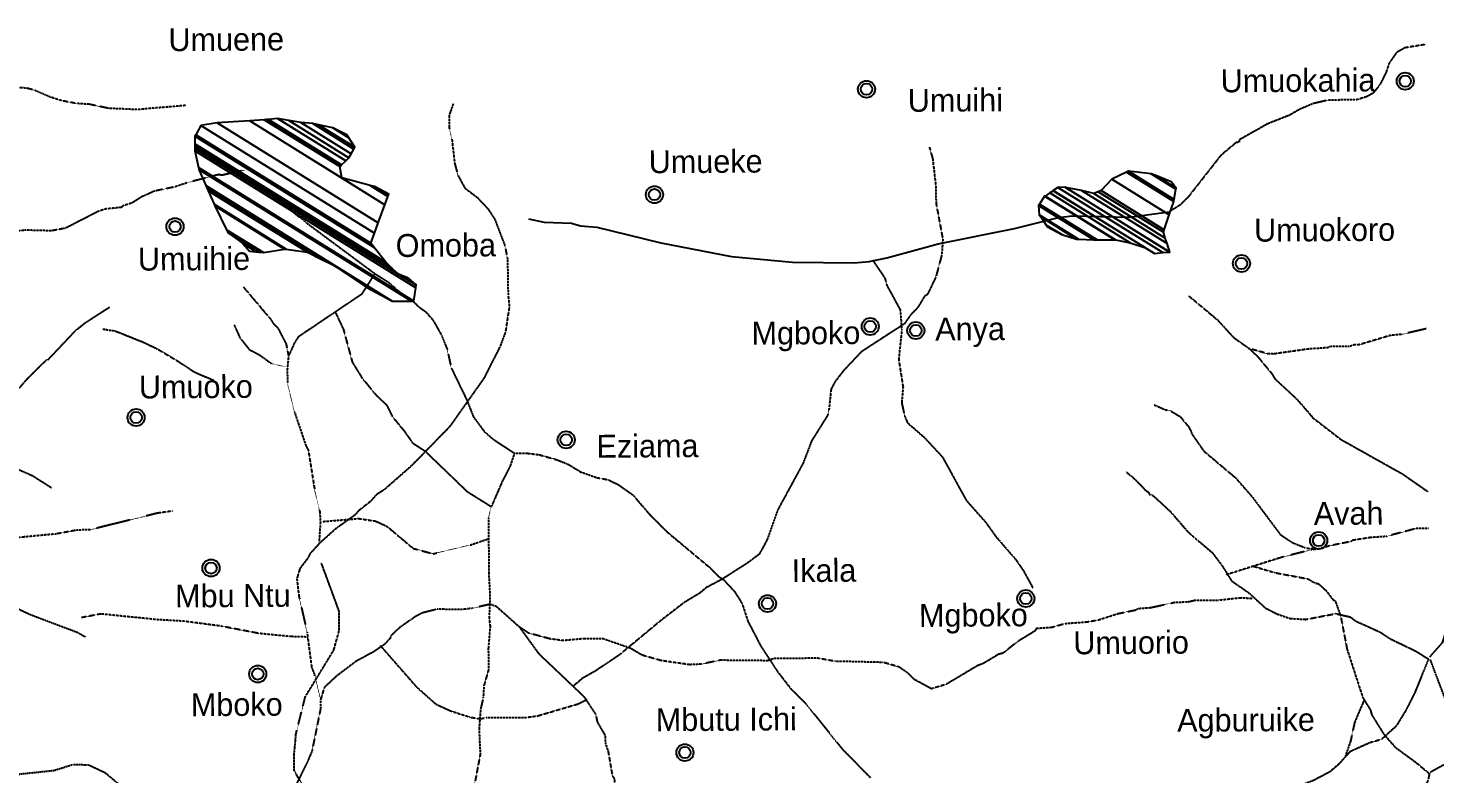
# Model space of a CAD drawing. Header units: metres. Extents: x 321186 to 621985, y 106829 to 204599.
# Drawn here: x 551048 to 563361, y 133133 to 139659 of the extents above; entities that cross this region are included whole.
import ezdxf
from ezdxf.enums import TextEntityAlignment as Align

# ---------------------------------------------------------------- set-up
doc = ezdxf.new("R2010")
doc.units = ezdxf.units.M
doc.header["$MEASUREMENT"] = 0
doc.linetypes.add('DASHED', pattern=[0.75, 0.5, -0.25])
doc.linetypes.add('HIDDEN', pattern=[0.375, 0.25, -0.125])
for name, color, linetype in [('11', 7, 'CONTINUOUS'), ('14', 7, 'CONTINUOUS'), ('15', 7, 'CONTINUOUS')]:
    doc.layers.add(name, color=color, linetype=linetype)
doc.styles.get("Standard").update_dxf_attribs({"font": 'txt', "height": 0.2})

# ---------------------------------------------------------------- blocks, each defined once
blk = doc.blocks.new('TOWN')
at = {"layer": '11', "color": 7, "linetype": 'Continuous'}
for radius in [75, 50]:
    blk.add_circle((0, 0), radius, dxfattribs=at)

msp = doc.modelspace()

# ---------------------------------------------------------------- linework, layer by layer
at = {"layer": '14', "color": 1, "linetype": 'Continuous'}
msp.add_lwpolyline([(555427, 137989), (555566, 137962), (555803, 137952), (555882, 137930), (556026, 137918), (556587, 137780), (557206, 137661), (557738, 137611), (558277, 137605), (558410, 137618), (558564, 137650), (559014, 137771), (559683, 137906), (560067, 138001), (560185, 138016), (560689, 138005), (561036, 138052)], dxfattribs=at)
at = {"layer": '15', "color": 1, "linetype": 'DASHED'}
for points in [[(563276, 139515), (563099, 139487), (563025, 139445), (562959, 139349), (562934, 139271), (562879, 139163), (562822, 139091), (562767, 139060), (562682, 139033), (562424, 139028), (562298, 138999), (562186, 138952), (562084, 138895), (561899, 138822), (561650, 138682), (561648, 138661), (561621, 138657), (561488, 138546), (561198, 138176), (561126, 138107), (561036, 138052)], [(552429, 138982), (552000, 138946), (551752, 138957), (551585, 138992), (551475, 138999), (551343, 139023), (551235, 139058), (551103, 139116), (551033, 139134), (550870, 139142), (550694, 139135), (550629, 139145), (550416, 139131), (550189, 139152), (550173, 139166), (549995, 139234), (549820, 139267), (549738, 139259)], [(554768, 138995), (554732, 138892), (554732, 138792), (554757, 138690), (554781, 138478), (554809, 138372), (554871, 138259), (554978, 138178), (555072, 138079), (555132, 137987), (555221, 137756), (555244, 137637), (555249, 137325), (555260, 137225), (555226, 137000), (555179, 136874), (555037, 136594), (554738, 136172), (554405, 135830), (554164, 135619), (554097, 135576), (554040, 135513), (553944, 135438), (553908, 135398), (553737, 135275), (553602, 135154), (553514, 135058), (553500, 135026), (553427, 134930), (553400, 134840), (553418, 134688), (553489, 134373), (553529, 134067), (553559, 133987), (553608, 133783), (553608, 133706), (553533, 133336), (553499, 133251), (553337, 132926)], [(558937, 138616), (558965, 138517), (558993, 138275), (558995, 138126), (559054, 137811), (559045, 137675), (558993, 137481), (558918, 137325), (558894, 137313), (558836, 137215), (558771, 137147), (558718, 137071), (558342, 136827), (558184, 136660), (558111, 136565), (558076, 136500), (558057, 136317), (558045, 136270), (557905, 136045), (557832, 135853), (557609, 135443), (557517, 135183), (557447, 135055), (557343, 134977), (557119, 134834), (556981, 134761), (556926, 134714), (556790, 134632), (556586, 134475), (556222, 134173), (556015, 134034), (555898, 133968), (555819, 133901)], [(552941, 138416), (552743, 138371), (552716, 138377), (552445, 138307), (552332, 138269), (552158, 138234), (552039, 138181), (551960, 138130), (551879, 138104), (551865, 138090), (551727, 138076), (551664, 138056), (551375, 137908), (551251, 137885), (551022, 137891), (550814, 137865), (550709, 137812), (550454, 137626), (550258, 137516), (550051, 137465), (549890, 137442), (549718, 137386), (549486, 137260), (549391, 137251)], [(553149, 138227), (553479, 137959), (554082, 137511), (554197, 137439), (554314, 137337), (554410, 137275), (554464, 137222), (554527, 137178), (554591, 137105), (554665, 136974), (554716, 136848), (554751, 136686), (554892, 136395), (554945, 136258), (555041, 136129), (555113, 136065), (555305, 135939), (555417, 135939), (555521, 135926), (555673, 135883), (555779, 135840), (555885, 135775), (556027, 135725), (556126, 135707), (556212, 135665), (556339, 135576), (556493, 135397), (556641, 135250), (557016, 134937), (557092, 134860), (557133, 134834), (557231, 134729), (557298, 134622), (557349, 134466), (557461, 134251), (557609, 134026), (557724, 133877), (557856, 133746), (558170, 133355), (558419, 133101)], [(558441, 137628), (558547, 137471), (558566, 137404), (558681, 137194), (558695, 137021), (558668, 136760), (558706, 136518), (558694, 136381), (558718, 136271), (558744, 136206), (558892, 136077), (559050, 135907), (559259, 135527), (559427, 135338), (559516, 135213), (559689, 135013), (559759, 134912), (559843, 134758)], [(554082, 137511), (553966, 137329), (553412, 136956), (553379, 136904), (553327, 136789)], [(552933, 137393), (553181, 137099), (553191, 137077), (553232, 137038), (553306, 136895), (553327, 136789), (553316, 136671), (553318, 136551), (553379, 136300), (553479, 136006), (553501, 135962), (553556, 135617), (553601, 135425), (553606, 135333), (553594, 135160)], [(561209, 137314), (561458, 137106), (561600, 136951), (561736, 136855), (561810, 136785), (561934, 136635), (561960, 136591), (562155, 136410), (562296, 136247), (562538, 136060), (563077, 135758), (563297, 135605)], [(548556, 135103), (548717, 135105), (548831, 135093), (549199, 135094), (549278, 135110), (549364, 135155), (549559, 135366), (549822, 135524), (549970, 135661), (550328, 135949), (550633, 136174), (550889, 136415), (551041, 136590), (551209, 136756), (551226, 136761), (551463, 137012), (551543, 137077), (551760, 137218)], [(553734, 137178), (553807, 137024), (553886, 136734), (553971, 136597), (554089, 136453), (554186, 136360), (554237, 136258), (554341, 136132), (554412, 136030), (554521, 135959), (554889, 135605), (555095, 135476)], [(552851, 137063), (552901, 136950), (552984, 136846), (553069, 136802), (553179, 136723), (553301, 136694)], [(563286, 137028), (563068, 136978), (562973, 136970), (562696, 136887), (562652, 136886), (562612, 136872), (562450, 136874), (562423, 136862), (562259, 136851), (561947, 136807), (561898, 136809), (561736, 136855)], [(560904, 136362), (561001, 136320), (561046, 136311), (561131, 136260), (561208, 136167), (561240, 136099), (561338, 135958), (561615, 135725), (561759, 135561), (562010, 135225), (562114, 135157), (562231, 135110), (562309, 135100)], [(555305, 135939), (555266, 135824), (555198, 135693), (555100, 135466), (555078, 135373), (555080, 134888), (555090, 134691), (555083, 134497), (555092, 134422), (555076, 134231), (555077, 134042), (555038, 133907), (555031, 133798), (555008, 133699), (554995, 133525), (555005, 133304), (554956, 133045)], [(550798, 135869), (551084, 135744), (551252, 135638)], [(560661, 135774), (560730, 135717), (560832, 135611), (560852, 135601), (560863, 135579), (560894, 135569), (561047, 135427), (561200, 135250), (561414, 135067), (561500, 134953), (561581, 134822), (561729, 134720), (561877, 134585), (561980, 134532), (562094, 134493), (562230, 134485), (562493, 134535), (562622, 134506), (562666, 134471), (562884, 134373), (562974, 134313), (563193, 134208), (563305, 134138)], [(549019, 135589), (549098, 135627), (549217, 135643), (549285, 135627), (549400, 135571), (549668, 135365), (549815, 135290), (550003, 135169), (550139, 135109), (550269, 135035), (550503, 134821), (550527, 134777), (550632, 134710), (550679, 134701), (550798, 134634), (550926, 134594), (551065, 134528), (551481, 134371), (551550, 134332)], [(552311, 135433), (552180, 135414), (551596, 135270), (551472, 135265), (551290, 135232)], [(553621, 135341), (553943, 135367), (554090, 135345), (554189, 135299), (554418, 135106), (554594, 135059), (554915, 135135), (555077, 135190)], [(551290, 135232), (550984, 135203), (550902, 135187), (550751, 135136), (550659, 135115), (550494, 135106), (550394, 135080), (550277, 135019)], [(563304, 135281), (563198, 135280), (562934, 135210), (562798, 135201), (562644, 135177), (562624, 135165), (562446, 135130), (562354, 135102), (562281, 135094), (562004, 135023), (561538, 134876)], [(561770, 134951), (561959, 134894), (562248, 134840), (562309, 134805), (562344, 134796), (562410, 134735), (562470, 134656), (562489, 134646), (562536, 134515), (562592, 134225), (562730, 133800), (562797, 133692), (562807, 133652), (562914, 133480), (563015, 133365), (563190, 133237), (563313, 133135)], [(555091, 134617), (554937, 134582), (554834, 134570), (554629, 134574), (554501, 134542), (554440, 134511), (554298, 134412), (554224, 134342), (554215, 134316), (554161, 134261), (554072, 134201), (553917, 134117), (553749, 133990), (553640, 133889), (553608, 133783)], [(559873, 134407), (559859, 134382), (559707, 134289), (559581, 134189), (559543, 134179), (559412, 134101), (559357, 134079), (559084, 133916), (558954, 133877), (558806, 133958), (558753, 134012), (558671, 134068), (558533, 134108), (558109, 134118), (557956, 134145), (557575, 134141), (557520, 134123), (557104, 134127), (556941, 134093), (556841, 134088), (556589, 134124), (556423, 134171), (556319, 134232), (556080, 134315), (555919, 134316), (555730, 134299), (555616, 134314), (555428, 134365), (555347, 134419), (555147, 134597), (555091, 134617)], [(559873, 134407), (560006, 134416), (560124, 134449), (560316, 134463), (560419, 134481), (560585, 134535), (560745, 134568), (560762, 134580), (560873, 134588), (561082, 134634), (561202, 134639), (561256, 134652), (561465, 134654), (561667, 134675), (561766, 134668)], [(553492, 134330), (553350, 134334), (553065, 134362), (552734, 134426), (552406, 134469), (552191, 134481), (551684, 134532), (551515, 134500)], [(555347, 134419), (555516, 134186), (555909, 133813), (556016, 133653), (556029, 133588), (556097, 133470), (556101, 133399), (556125, 133329), (556161, 133119), (556178, 133090), (556207, 132851), (556274, 132514), (556272, 132280), (556299, 132072), (556378, 131859), (556444, 131506), (556507, 131408), (556615, 131313), (556651, 131257), (556773, 131148), (556803, 131070)], [(554129, 134257), (554449, 133892), (554617, 133743), (554752, 133682), (554918, 133629), (555002, 133615), (555060, 133625), (555405, 133627), (555508, 133641), (555858, 133744), (555941, 133785)], [(563305, 134138), (563185, 133843), (563107, 133689), (563022, 133550), (562893, 133434), (562790, 133404), (562619, 133327), (562518, 133216), (562437, 133147), (562293, 133072), (562162, 133023), (561686, 132938), (561268, 132810), (561080, 132770), (560877, 132755), (560277, 132758), (560223, 132741), (560181, 132711), (560054, 132654), (559848, 132503)], [(563508, 133641), (563322, 134131)], [(562744, 133785), (562658, 133582), (562623, 133419), (562578, 133290)], [(563748, 133562), (563695, 133427), (563568, 133281), (563324, 133148)], [(563313, 133135), (563301, 133074), (563288, 133053), (563191, 132974), (563110, 132928), (563048, 132907), (562945, 132832), (562844, 132695), (562750, 132609), (562675, 132511), (562585, 132284), (562563, 132113), (562479, 131850), (562421, 131540), (562403, 131378), (562373, 131264)]]:
    msp.add_lwpolyline(points, dxfattribs=at)
at = {"layer": '15', "color": 1, "linetype": 'HIDDEN'}
for points in [[(551702, 137026), (551812, 137008), (551923, 136964), (552053, 136912), (552179, 136852), (552367, 136740), (552504, 136649), (552674, 136577)], [(554216, 132025), (554161, 132122), (554057, 132251), (553957, 132514), (553775, 132737), (553669, 132828), (553528, 132929), (553464, 133010), (553378, 133160), (553376, 133293), (553393, 133483), (553474, 133807), (553723, 134215), (553769, 134379), (553771, 134555), (553617, 134973)], [(550969, 133131), (551272, 133163), (551444, 133216), (551577, 133212), (551720, 133145), (551843, 133042), (551988, 132944), (552046, 132894), (552358, 132773), (552473, 132761), (552666, 132704), (552805, 132577), (552873, 132527), (552958, 132505), (553190, 132497), (553369, 132460), (553644, 132353), (554057, 132251)]]:
    msp.add_lwpolyline(points, dxfattribs=at)
at = {"layer": '15', "color": 1, "linetype": 'Continuous'}
msp.add_lwpolyline([(563762, 135157), (563627, 134849), (563498, 134595), (563458, 134380), (563424, 134279), (563315, 134153)], dxfattribs=at)

# ---------------------------------------------------------------- block references
at = {"layer": '11', "color": 7, "linetype": 'Continuous'}
for p, xscale, yscale, rotation in [((563102, 139195), 0.9999979409175985, 0.999997940933099, 359.5877823061073), ((558386, 139124), 0.9999979409175985, 0.999997940933099, 359.5877823061073), ((556530, 138202), 0.9999978405090438, 0.9999978405248839, 359.5885827015813), ((552334, 137922), 0.9999978405090438, 0.9999978405248839, 359.5885827015813), ((561668, 137599), 0.9999978070829614, 0.9999978070991347, 359.5888494995526), ((558419, 137048), 0.999997740295741, 0.9999977403058438, 359.5893830963822), ((558818, 137013), 0.999997740295741, 0.9999977403058438, 359.5893830963822), ((551993, 136251), 0.9999976735952527, 0.9999976735998644, 359.5899166932831), ((555758, 136056), 1.000002330088855, 1.000002330110874, 359.5899186028616), ((562344, 135175), 1.000002230201159, 1.000002230226528, 359.5907189950363), ((552649, 134934), 1.000002230201159, 1.000002230226528, 359.5907189950363), ((559781, 134667), 1.000002196948591, 1.00000219696085, 359.5909857927413), ((557520, 134623), 1.000002196948591, 1.00000219696085, 359.5909857927413), ((553058, 134007), 1.000002130508609, 1.000002130531357, 359.5915193873708), ((556797, 133319), 1.000002064155359, 1.000002064174623, 359.5920529820711)]:
    msp.add_blockref('TOWN', p, dxfattribs=dict(at, xscale=xscale, yscale=yscale, rotation=rotation))

# ---------------------------------------------------------------- texts
for s, rotation, p in [('Umuene', 0.3666, (552782, 139559)), ('Umuokahia', 0.3664, (562163, 139205)), ('Umuihi', 0.3663, (559164, 139033)), ('Umueke', 0.366, (556978, 138496)), ('Umuokoro', 0.3656, (562396, 137898)), ('Omoba', 0.3655, (554704, 137763)), ('Umuihie', 0.3654, (552500, 137644)), ('Mgboko', 0.365, (557856, 136967)), ('Anya', 0.365, (559293, 136997)), ('Umuoko', 0.3647, (552516, 136525)), ('Eziama', 0.3644, (556469, 136006)), ('Avah', 0.364, (562606, 135417)), ('Ikala', 0.3637, (558014, 134917)), ('Mbu Ntu', 0.3636, (552840, 134696)), ('Mgboko', 0.3635, (559322, 134497)), ('Umuorio', 0.3633, (560702, 134286)), ('Mboko', 0.363, (552874, 133744)), ('Mbutu Ichi', 0.3629, (557159, 133614)), ('Agburuike', 0.3629, (561708, 133580))]:
    msp.add_text(s, height=200.2, rotation=rotation, dxfattribs=at).set_placement(p, align=Align.MIDDLE)

# ---------------------------------------------------------------- meshes
at = {"layer": '11', "color": 253, "linetype": 'Continuous'}
mesh = msp.add_polyface(dxfattribs=at)
corners = [(552985, 137707), (553045, 137701), (552924, 137776), (553070, 137699), (552799, 137867), (553107, 137695), (552785, 137895), (553293, 137724), (552681, 138103), (553307, 137726), (552675, 138118), (553492, 137698), (552624, 138236), (554013, 137389), (553607, 137641), (552615, 138256), (554181, 137299), (553715, 137588), (552607, 138275), (554235, 137270), (552604, 138281), (554403, 137270), (552543, 138423), (554425, 137270), (552540, 138439), (554441, 137386), (552508, 138585), (554287, 137506), (554444, 137409), (552508, 138609), (554277, 137516), (554304, 137499), (554444, 137412), (552508, 138613), (554232, 137559), (554376, 137470), (552508, 138628), (554178, 137611), (552508, 138647), (554076, 137740), (552507, 138713), (554047, 137776), (552515, 138726), (554079, 137865), (552559, 138808), (554113, 137956), (552703, 138830), (554170, 138114), (552988, 138847), (553793, 138349), (554171, 138114), (552989, 138847), (553776, 138447), (554042, 138282), (554197, 138186), (553115, 138857), (553785, 138455), (554080, 138272), (554201, 138197), (553134, 138859), (553792, 138463), (554205, 138207), (553152, 138860), (553828, 138497), (553232, 138867), (553856, 138524), (553329, 138851), (553876, 138560), (553435, 138833), (553539, 138823), (553899, 138600), (553539, 138823), (553591, 138812), (553907, 138616), (553714, 138786), (553855, 138698), (553838, 138725)]
mesh.append_faces([[corners[k] for k in face] for face in [(0, 0, 1, 2), (2, 1, 3, 4), (4, 3, 5, 6), (6, 5, 7, 8), (8, 7, 9, 10), (10, 9, 11, 12), (12, 11, 14, 15), (15, 14, 17, 18), (13, 13, 16, 17), (18, 16, 19, 20), (20, 19, 21, 22), (22, 21, 23, 24), (24, 23, 25, 26), (26, 25, 28, 29), (29, 27, 30, 33), (27, 28, 32, 31), (33, 30, 34, 36), (31, 32, 35, 35), (36, 34, 37, 38), (38, 37, 39, 40), (40, 39, 41, 42), (42, 41, 43, 44), (44, 43, 45, 46), (46, 45, 47, 48), (48, 47, 50, 51), (51, 49, 52, 55), (49, 50, 54, 53), (55, 52, 56, 59), (53, 54, 58, 57), (59, 56, 60, 62), (57, 58, 61, 61), (62, 60, 63, 64), (64, 63, 65, 66), (66, 65, 67, 68), (68, 67, 70, 71), (69, 70, 73, 72), (72, 73, 75, 74), (74, 75, 76, 76)]], dxfattribs={"vtx0": -1, "vtx2": -1, "color": 253})
mesh = msp.add_polyface(dxfattribs=at)
corners = [(559971, 137921), (560095, 137852), (559960, 137936), (560224, 137813), (559911, 138007), (560243, 137812), (559898, 138026), (560377, 137806), (559893, 138106), (560406, 137805), (559901, 138118), (560559, 137806), (559945, 138187), (560567, 137806), (559949, 138189), (560695, 137781), (559991, 138218), (560828, 137735), (560019, 138236), (560908, 137688), (560021, 138238), (560980, 137694), (560061, 138264), (560124, 138266), (561038, 137699), (560124, 138266), (560127, 138265), (561040, 137699), (560267, 138239), (561017, 137774), (560375, 138211), (561001, 137822), (560414, 138226), (560985, 137872), (560439, 138237), (560992, 137893), (560535, 138336), (561036, 138025), (560662, 138398), (561075, 138142), (560679, 138406), (561078, 138158), (560879, 138385), (561095, 138251), (560919, 138369), (561097, 138259), (561054, 138315)]
mesh.append_faces([[corners[k] for k in face] for face in [(0, 0, 1, 2), (2, 1, 3, 4), (4, 3, 5, 6), (6, 5, 7, 8), (8, 7, 9, 10), (10, 9, 11, 12), (12, 11, 13, 14), (14, 13, 15, 16), (16, 15, 17, 18), (18, 17, 19, 20), (20, 19, 21, 22), (22, 21, 24, 25), (23, 24, 27, 26), (26, 27, 29, 28), (28, 29, 31, 30), (30, 31, 33, 32), (32, 33, 35, 34), (34, 35, 37, 36), (36, 37, 39, 38), (38, 39, 41, 40), (40, 41, 43, 42), (42, 43, 45, 44), (44, 45, 46, 46)]], dxfattribs={"vtx0": -1, "vtx2": -1, "color": 253})

doc.saveas('drawing.dxf')
